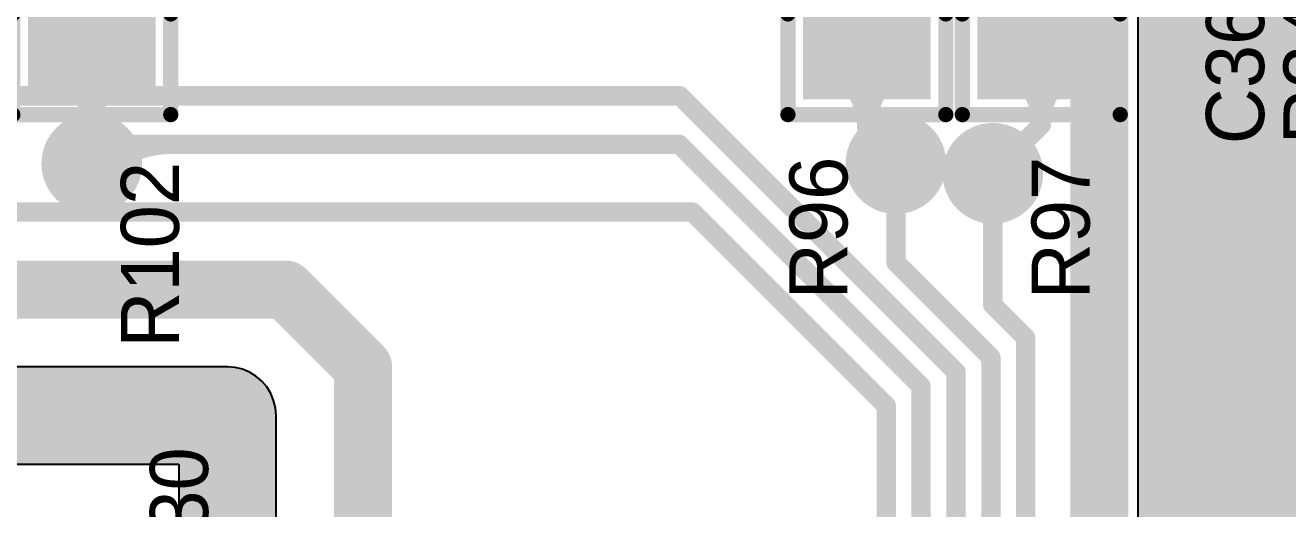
# Model space of a CAD drawing. Header units: millimetres. Extents: x 3.32 to 12.49, y 5.66 to 10.73.
# Drawn here: x 5.053 to 5.704, y 8.051 to 8.3 of the extents above; entities that cross this region are included whole.
import ezdxf

# ---------------------------------------------------------------- set-up
doc = ezdxf.new("R2010")
doc.units = ezdxf.units.MM
doc.header["$MEASUREMENT"] = 0
for name, color, linetype in [('BottomLayer', 5, 'Continuous'), ('InternalPlane1', 76, 'Continuous'), ('InternalPlane2', 16, 'Continuous'), ('MultiLayer', 9, 'Continuous'), ('TopLayer', 1, 'Continuous'), ('TopOverlay', 2, 'Continuous'), ('TopPaste', 8, 'Continuous'), ('TopSolder', 216, 'Continuous'), ('ViaHoleLayer', 16, 'Continuous')]:
    doc.layers.add(name, color=color, linetype=linetype)

# ---------------------------------------------------------------- blocks, each defined once
blk = doc.blocks.new('0805_R_168')
at = {"layer": 'TopLayer'}
for points in [[(-0.05787, -0.02894), (-0.0122, -0.02894), (-0.05787, 0.02894), (-0.0122, 0.02894)], [(0.0122, -0.02894), (0.05787, -0.02894), (0.0122, 0.02894), (0.05787, 0.02894)]]:
    blk.add_solid(points, dxfattribs=at)
at = {"layer": 'TopOverlay', "const_width": 0.00787}
for points in [[(-0.06968, -0.04075), (-0.06968, 0.04075)], [(-0.01772, 0.04075), (-0.06968, 0.04075)], [(0.06968, 0.04075), (0.01772, 0.04075)], [(0.06968, -0.04075), (0.06968, 0.04075)], [(-0.01772, -0.04075), (-0.06968, -0.04075)], [(0.06968, -0.04075), (0.01772, -0.04075)]]:
    blk.add_lwpolyline(points, dxfattribs=at)
at = {"layer": 'TopOverlay', "const_width": 0.00394}
for points in [[(-0.07165, 0.04075, 1), (-0.06772, 0.04075, 1)], [(-0.07165, 0.04075, 1), (-0.06772, 0.04075, 1)], [(-0.01969, 0.04075, 1), (-0.01575, 0.04075, 1)], [(0.01575, 0.04075, 1), (0.01969, 0.04075, 1)], [(0.06772, 0.04075, 1), (0.07165, 0.04075, 1)], [(0.06772, 0.04075, 1), (0.07165, 0.04075, 1)], [(-0.07165, -0.04075, 1), (-0.06772, -0.04075, 1)], [(-0.07165, -0.04075, 1), (-0.06772, -0.04075, 1)], [(-0.01969, -0.04075, 1), (-0.01575, -0.04075, 1)], [(0.01575, -0.04075, 1), (0.01969, -0.04075, 1)], [(0.06772, -0.04075, 1), (0.07165, -0.04075, 1)], [(0.06772, -0.04075, 1), (0.07165, -0.04075, 1)]]:
    blk.add_lwpolyline(points, format="xyb", close=True, dxfattribs=at)
at = {"layer": 'TopPaste'}
for points in [[(-0.05787, -0.02894), (-0.0122, -0.02894), (-0.05787, 0.02894), (-0.0122, 0.02894)], [(0.0122, -0.02894), (0.05787, -0.02894), (0.0122, 0.02894), (0.05787, 0.02894)]]:
    blk.add_solid(points, dxfattribs=at)
at = {"layer": 'TopSolder'}
for points in [[(-0.06187, -0.03294), (-0.0082, -0.03294), (-0.06187, 0.03294), (-0.0082, 0.03294)], [(0.0082, -0.03294), (0.06187, -0.03294), (0.0082, 0.03294), (0.06187, 0.03294)]]:
    blk.add_solid(points, dxfattribs=at)
blk = doc.blocks.new('0805_R_173')
at = {"layer": 'TopLayer'}
for points in [[(-0.05787, -0.02894), (-0.0122, -0.02894), (-0.05787, 0.02894), (-0.0122, 0.02894)], [(0.0122, -0.02894), (0.05787, -0.02894), (0.0122, 0.02894), (0.05787, 0.02894)]]:
    blk.add_solid(points, dxfattribs=at)
at = {"layer": 'TopOverlay', "const_width": 0.00787}
for points in [[(-0.06968, -0.04075), (-0.06968, 0.04075)], [(-0.01772, 0.04075), (-0.06968, 0.04075)], [(0.06968, 0.04075), (0.01772, 0.04075)], [(0.06968, -0.04075), (0.06968, 0.04075)], [(-0.01772, -0.04075), (-0.06968, -0.04075)], [(0.06968, -0.04075), (0.01772, -0.04075)]]:
    blk.add_lwpolyline(points, dxfattribs=at)
at = {"layer": 'TopOverlay', "const_width": 0.00394}
for points in [[(-0.07165, 0.04075, 1), (-0.06772, 0.04075, 1)], [(-0.07165, 0.04075, 1), (-0.06772, 0.04075, 1)], [(-0.01969, 0.04075, 1), (-0.01575, 0.04075, 1)], [(0.01575, 0.04075, 1), (0.01969, 0.04075, 1)], [(0.06772, 0.04075, 1), (0.07165, 0.04075, 1)], [(0.06772, 0.04075, 1), (0.07165, 0.04075, 1)], [(-0.07165, -0.04075, 1), (-0.06772, -0.04075, 1)], [(-0.07165, -0.04075, 1), (-0.06772, -0.04075, 1)], [(-0.01969, -0.04075, 1), (-0.01575, -0.04075, 1)], [(0.01575, -0.04075, 1), (0.01969, -0.04075, 1)], [(0.06772, -0.04075, 1), (0.07165, -0.04075, 1)], [(0.06772, -0.04075, 1), (0.07165, -0.04075, 1)]]:
    blk.add_lwpolyline(points, format="xyb", close=True, dxfattribs=at)
at = {"layer": 'TopPaste'}
for points in [[(-0.05787, -0.02894), (-0.0122, -0.02894), (-0.05787, 0.02894), (-0.0122, 0.02894)], [(0.0122, -0.02894), (0.05787, -0.02894), (0.0122, 0.02894), (0.05787, 0.02894)]]:
    blk.add_solid(points, dxfattribs=at)
at = {"layer": 'TopSolder'}
for points in [[(-0.06187, -0.03294), (-0.0082, -0.03294), (-0.06187, 0.03294), (-0.0082, 0.03294)], [(0.0082, -0.03294), (0.06187, -0.03294), (0.0082, 0.03294), (0.06187, 0.03294)]]:
    blk.add_solid(points, dxfattribs=at)
blk = doc.blocks.new('0805_R_174')
at = {"layer": 'TopLayer'}
for points in [[(-0.05787, -0.02894), (-0.0122, -0.02894), (-0.05787, 0.02894), (-0.0122, 0.02894)], [(0.0122, -0.02894), (0.05787, -0.02894), (0.0122, 0.02894), (0.05787, 0.02894)]]:
    blk.add_solid(points, dxfattribs=at)
at = {"layer": 'TopOverlay', "const_width": 0.00787}
for points in [[(-0.06968, 0.04075), (-0.06968, -0.04075)], [(-0.06968, 0.04075), (-0.01772, 0.04075)], [(0.01772, 0.04075), (0.06968, 0.04075)], [(0.06968, 0.04075), (0.06968, -0.04075)], [(-0.06968, -0.04075), (-0.01772, -0.04075)], [(0.01772, -0.04075), (0.06968, -0.04075)]]:
    blk.add_lwpolyline(points, dxfattribs=at)
at = {"layer": 'TopOverlay', "const_width": 0.00394}
for points in [[(-0.07165, 0.04075, 1), (-0.06772, 0.04075, 1)], [(-0.07165, 0.04075, 1), (-0.06772, 0.04075, 1)], [(-0.01969, 0.04075, 1), (-0.01575, 0.04075, 1)], [(0.01575, 0.04075, 1), (0.01969, 0.04075, 1)], [(0.06772, 0.04075, 1), (0.07165, 0.04075, 1)], [(0.06772, 0.04075, 1), (0.07165, 0.04075, 1)], [(-0.07165, -0.04075, 1), (-0.06772, -0.04075, 1)], [(-0.07165, -0.04075, 1), (-0.06772, -0.04075, 1)], [(-0.01969, -0.04075, 1), (-0.01575, -0.04075, 1)], [(0.01575, -0.04075, 1), (0.01969, -0.04075, 1)], [(0.06772, -0.04075, 1), (0.07165, -0.04075, 1)], [(0.06772, -0.04075, 1), (0.07165, -0.04075, 1)]]:
    blk.add_lwpolyline(points, format="xyb", close=True, dxfattribs=at)
at = {"layer": 'TopPaste'}
for points in [[(-0.05787, -0.02894), (-0.0122, -0.02894), (-0.05787, 0.02894), (-0.0122, 0.02894)], [(0.0122, -0.02894), (0.05787, -0.02894), (0.0122, 0.02894), (0.05787, 0.02894)]]:
    blk.add_solid(points, dxfattribs=at)
at = {"layer": 'TopSolder'}
for points in [[(-0.06187, -0.03294), (-0.0082, -0.03294), (-0.06187, 0.03294), (-0.0082, 0.03294)], [(0.0082, -0.03294), (0.06187, -0.03294), (0.0082, 0.03294), (0.06187, 0.03294)]]:
    blk.add_solid(points, dxfattribs=at)

msp = doc.modelspace()

# ---------------------------------------------------------------- linework, layer by layer
at = {"layer": 'BottomLayer'}
for points, const_width in [([(5.60701, 7.79866), (5.60701, 8.3593)], 0.03), ([(4.98201, 8.26366), (5.39055, 8.26366)], 0.01), ([(5.39055, 8.26366), (5.53301, 8.12121)], 0.01), ([(5.08701, 8.22866), (5.09701, 8.23866)], 0.01), ([(5.09701, 8.23866), (5.3901, 8.23866)], 0.01), ([(5.3901, 8.23866), (5.51501, 8.11375)], 0.01), ([(5.50201, 8.17766), (5.50201, 8.22866)], 0.01), ([(5.55201, 8.15566), (5.55201, 8.22366)], 0.01), ([(5.02201, 8.20366), (5.39701, 8.20366)], 0.01), ([(5.39701, 8.20366), (5.49701, 8.10366)], 0.01), ([(4.88201, 8.16366), (5.18701, 8.16366)], 0.03), ([(5.18701, 8.16366), (5.22701, 8.12366)], 0.03), ([(5.50201, 8.17766), (5.55101, 8.12866)], 0.01), ([(5.55201, 8.15566), (5.56901, 8.13866)], 0.01), ([(5.22701, 7.84366), (5.22701, 8.12366)], 0.03), ([(5.56901, 7.64666), (5.56901, 8.13866)], 0.01), ([(5.55101, 7.63921), (5.55101, 8.12866)], 0.01), ([(5.53301, 7.61966), (5.53301, 8.12121)], 0.01), ([(5.51501, 7.50657), (5.51501, 8.11375)], 0.01), ([(5.49701, 7.49912), (5.49701, 8.10366)], 0.01)]:
    msp.add_lwpolyline(points, dxfattribs=dict(at, const_width=const_width))
for points, const_width in [([(5.38805, 8.26366, 1), (5.39305, 8.26366, 1)], 0.005), ([(5.38805, 8.26366, 1), (5.39305, 8.26366, 1)], 0.005), ([(5.09451, 8.23866, 1), (5.09951, 8.23866, 1)], 0.005), ([(5.09451, 8.23866, 1), (5.09951, 8.23866, 1)], 0.005), ([(5.10141, 8.23866, 1), (5.10641, 8.23866, 1)], 0.005), ([(5.12555, 8.23866, 1), (5.13055, 8.23866, 1)], 0.005), ([(5.3876, 8.23866, 1), (5.3926, 8.23866, 1)], 0.005), ([(5.3876, 8.23866, 1), (5.3926, 8.23866, 1)], 0.005), ([(5.08101, 8.22866, 1), (5.09301, 8.22866, 1)], 0.012), ([(5.08239, 8.23078, 1), (5.08739, 8.23078, 1)], 0.005), ([(5.49601, 8.22866, 1), (5.50801, 8.22866, 1)], 0.012), ([(5.54601, 8.22366, 1), (5.55801, 8.22366, 1)], 0.012), ([(5.08451, 8.22866, 1), (5.08951, 8.22866, 1)], 0.005), ([(5.49951, 8.22866, 1), (5.50451, 8.22866, 1)], 0.005), ([(5.08946, 8.22371, 1), (5.09446, 8.22371, 1)], 0.005), ([(5.49456, 8.22371, 1), (5.49956, 8.22371, 1)], 0.005), ([(5.50446, 8.22371, 1), (5.50946, 8.22371, 1)], 0.005), ([(5.54456, 8.21871, 1), (5.54956, 8.21871, 1)], 0.005), ([(5.54951, 8.22366, 1), (5.55451, 8.22366, 1)], 0.005), ([(5.55446, 8.21871, 1), (5.55946, 8.21871, 1)], 0.005), ([(5.49951, 8.21176, 1), (5.50451, 8.21176, 1)], 0.005), ([(5.49951, 8.21176, 1), (5.50451, 8.21176, 1)], 0.005), ([(5.54951, 8.20676, 1), (5.55451, 8.20676, 1)], 0.005), ([(5.54951, 8.20676, 1), (5.55451, 8.20676, 1)], 0.005), ([(5.39451, 8.20366, 1), (5.39951, 8.20366, 1)], 0.005), ([(5.39451, 8.20366, 1), (5.39951, 8.20366, 1)], 0.005), ([(5.17951, 8.16366, 1), (5.19451, 8.16366, 1)], 0.015), ([(5.17951, 8.16366, 1), (5.19451, 8.16366, 1)], 0.015), ([(5.49951, 8.17766, 1), (5.50451, 8.17766, 1)], 0.005), ([(5.49951, 8.17766, 1), (5.50451, 8.17766, 1)], 0.005), ([(5.54951, 8.15566, 1), (5.55451, 8.15566, 1)], 0.005), ([(5.54951, 8.15566, 1), (5.55451, 8.15566, 1)], 0.005), ([(5.21951, 8.12366, 1), (5.23451, 8.12366, 1)], 0.015), ([(5.21951, 8.12366, 1), (5.23451, 8.12366, 1)], 0.015), ([(5.56651, 8.13866, 1), (5.57151, 8.13866, 1)], 0.005), ([(5.56651, 8.13866, 1), (5.57151, 8.13866, 1)], 0.005), ([(5.54851, 8.12866, 1), (5.55351, 8.12866, 1)], 0.005), ([(5.54851, 8.12866, 1), (5.55351, 8.12866, 1)], 0.005), ([(5.53051, 8.12121, 1), (5.53551, 8.12121, 1)], 0.005), ([(5.53051, 8.12121, 1), (5.53551, 8.12121, 1)], 0.005), ([(5.51251, 8.11375, 1), (5.51751, 8.11375, 1)], 0.005), ([(5.51251, 8.11375, 1), (5.51751, 8.11375, 1)], 0.005), ([(5.49451, 8.10366, 1), (5.49951, 8.10366, 1)], 0.005), ([(5.49451, 8.10366, 1), (5.49951, 8.10366, 1)], 0.005)]:
    msp.add_lwpolyline(points, format="xyb", close=True, dxfattribs=dict(at, const_width=const_width))
at = {"layer": 'BottomLayer', "const_width": 0.01}
for points in [[(5.08489, 8.23078, -0.198912), (5.10391, 8.23866)], [(5.09196, 8.22371, -0.198912), (5.12805, 8.23866)], [(5.49706, 8.22371, -0.198912), (5.50201, 8.21176)], [(5.50201, 8.21176, -0.198912), (5.50696, 8.22371)], [(5.54706, 8.21871, -0.198912), (5.55201, 8.20676)], [(5.55201, 8.20676, -0.198912), (5.55696, 8.21871)]]:
    msp.add_lwpolyline(points, format="xyb", dxfattribs=at)
at = {"layer": 'InternalPlane1'}
for p, q in [((5.62693, 8.54358), (5.62693, 7.85866)), ((5.15701, 8.12374), (4.6124, 8.12374)), ((5.16093, 8.12343), (5.15701, 8.12374)), ((5.16476, 8.12251), (5.16093, 8.12343)), ((5.16839, 8.12101), (5.16476, 8.12251)), ((5.17175, 8.11895), (5.16839, 8.12101)), ((5.17474, 8.11639), (5.17175, 8.11895)), ((5.1773, 8.1134), (5.17474, 8.11639)), ((5.17935, 8.11005), (5.1773, 8.1134)), ((5.18086, 8.10641), (5.17935, 8.11005)), ((5.18178, 8.10258), (5.18086, 8.10641)), ((5.18209, 8.09866), (5.18178, 8.10258)), ((5.18209, 8.01866), (5.18209, 8.09866)), ((4.60201, 8.07358), (5.13193, 8.07358)), ((5.13193, 8.07358), (5.13193, 8.01866))]:
    msp.add_line(p, q, dxfattribs=at)
for points, const_width in [([(5.67701, 7.85866), (5.67701, 9.84252)], 0.1), ([(4.60201, 8.09866), (5.15701, 8.09866)], 0.05), ([(5.15701, 8.01866), (5.15701, 8.09866)], 0.05)]:
    msp.add_lwpolyline(points, dxfattribs=dict(at, const_width=const_width))
for points, const_width in [([(5.07401, 8.22866, 1), (5.10001, 8.22866, 1)], 0.026), ([(5.48901, 8.22866, 1), (5.51501, 8.22866, 1)], 0.026), ([(5.53901, 8.22366, 1), (5.56501, 8.22366, 1)], 0.026), ([(5.14451, 8.09866, 1), (5.16951, 8.09866, 1)], 0.025), ([(5.14451, 8.09866, 1), (5.16951, 8.09866, 1)], 0.025)]:
    msp.add_lwpolyline(points, format="xyb", close=True, dxfattribs=dict(at, const_width=const_width))
at = {"layer": 'InternalPlane2'}
for p, q in [((5.62693, 8.54358), (5.62693, 7.85866)), ((5.15701, 8.12374), (4.6124, 8.12374)), ((5.16093, 8.12343), (5.15701, 8.12374)), ((5.16476, 8.12251), (5.16093, 8.12343)), ((5.16839, 8.12101), (5.16476, 8.12251)), ((5.17175, 8.11895), (5.16839, 8.12101)), ((5.17474, 8.11639), (5.17175, 8.11895)), ((5.1773, 8.1134), (5.17474, 8.11639)), ((5.17935, 8.11005), (5.1773, 8.1134)), ((5.18086, 8.10641), (5.17935, 8.11005)), ((5.18178, 8.10258), (5.18086, 8.10641)), ((5.18209, 8.09866), (5.18178, 8.10258)), ((5.18209, 8.01866), (5.18209, 8.09866)), ((4.60201, 8.07358), (5.13193, 8.07358)), ((5.13193, 8.07358), (5.13193, 8.01866))]:
    msp.add_line(p, q, dxfattribs=at)
for points, const_width in [([(5.67701, 7.85866), (5.67701, 9.84252)], 0.1), ([(4.60201, 8.09866), (5.15701, 8.09866)], 0.05), ([(5.15701, 8.01866), (5.15701, 8.09866)], 0.05)]:
    msp.add_lwpolyline(points, dxfattribs=dict(at, const_width=const_width))
for points, const_width in [([(5.07401, 8.22866, 1), (5.10001, 8.22866, 1)], 0.026), ([(5.48901, 8.22866, 1), (5.51501, 8.22866, 1)], 0.026), ([(5.53901, 8.22366, 1), (5.56501, 8.22366, 1)], 0.026), ([(5.14451, 8.09866, 1), (5.16951, 8.09866, 1)], 0.025), ([(5.14451, 8.09866, 1), (5.16951, 8.09866, 1)], 0.025)]:
    msp.add_lwpolyline(points, format="xyb", close=True, dxfattribs=dict(at, const_width=const_width))
at = {"layer": 'MultiLayer', "const_width": 0.012}
for points in [[(5.08101, 8.22866, 1), (5.09301, 8.22866, 1)], [(5.49601, 8.22866, 1), (5.50801, 8.22866, 1)], [(5.54601, 8.22366, 1), (5.55801, 8.22366, 1)]]:
    msp.add_lwpolyline(points, format="xyb", close=True, dxfattribs=at)
at = {"layer": 'TopLayer', "const_width": 0.01}
for points in [[(5.08701, 8.22866), (5.08701, 8.28862)], [(5.48701, 8.24366), (5.48701, 8.28862)], [(5.57701, 8.24866), (5.57701, 8.28862)], [(5.48701, 8.24366), (5.50201, 8.22866)], [(5.55201, 8.22366), (5.57701, 8.24866)]]:
    msp.add_lwpolyline(points, dxfattribs=at)
at = {"layer": 'TopLayer'}
for points, const_width in [([(5.08451, 8.28862, 1), (5.08951, 8.28862, 1)], 0.005), ([(5.48451, 8.28862, 1), (5.48951, 8.28862, 1)], 0.005), ([(5.57451, 8.28862, 1), (5.57951, 8.28862, 1)], 0.005), ([(5.0719, 8.27601, 1), (5.0769, 8.27601, 1)], 0.005), ([(5.09712, 8.27601, 1), (5.10212, 8.27601, 1)], 0.005), ([(5.4719, 8.27601, 1), (5.4769, 8.27601, 1)], 0.005), ([(5.49712, 8.27601, 1), (5.50212, 8.27601, 1)], 0.005), ([(5.5626, 8.27535, 1), (5.5676, 8.27535, 1)], 0.005), ([(5.58642, 8.27535, 1), (5.59142, 8.27535, 1)], 0.005), ([(5.08451, 8.24557, 1), (5.08951, 8.24557, 1)], 0.005), ([(5.08451, 8.24557, 1), (5.08951, 8.24557, 1)], 0.005), ([(5.08451, 8.24556, 1), (5.08951, 8.24556, 1)], 0.005), ([(5.08451, 8.24556, 1), (5.08951, 8.24556, 1)], 0.005), ([(5.48451, 8.24557, 1), (5.48951, 8.24557, 1)], 0.005), ([(5.48451, 8.24557, 1), (5.48951, 8.24557, 1)], 0.005), ([(5.48451, 8.24366, 1), (5.48951, 8.24366, 1)], 0.005), ([(5.48451, 8.24366, 1), (5.48951, 8.24366, 1)], 0.005), ([(5.57451, 8.24866, 1), (5.57951, 8.24866, 1)], 0.005), ([(5.57451, 8.24866, 1), (5.57951, 8.24866, 1)], 0.005), ([(5.57451, 8.24866, 1), (5.57951, 8.24866, 1)], 0.005), ([(5.57451, 8.24866, 1), (5.57951, 8.24866, 1)], 0.005), ([(5.48756, 8.24061, 1), (5.49256, 8.24061, 1)], 0.005), ([(5.48756, 8.24061, 1), (5.49256, 8.24061, 1)], 0.005), ([(5.08101, 8.22866, 1), (5.09301, 8.22866, 1)], 0.012), ([(5.07956, 8.23361, 1), (5.08456, 8.23361, 1)], 0.005), ([(5.08946, 8.23361, 1), (5.09446, 8.23361, 1)], 0.005), ([(5.49601, 8.22866, 1), (5.50801, 8.22866, 1)], 0.012), ([(5.49951, 8.23566, 1), (5.50451, 8.23566, 1)], 0.005), ([(5.54601, 8.22366, 1), (5.55801, 8.22366, 1)], 0.012), ([(5.54951, 8.23066, 1), (5.55451, 8.23066, 1)], 0.005), ([(5.56146, 8.23561, 1), (5.56646, 8.23561, 1)], 0.005), ([(5.56146, 8.23561, 1), (5.56646, 8.23561, 1)], 0.005), ([(5.08451, 8.22866, 1), (5.08951, 8.22866, 1)], 0.005), ([(5.49251, 8.22866, 1), (5.49751, 8.22866, 1)], 0.005), ([(5.49951, 8.22866, 1), (5.50451, 8.22866, 1)], 0.005), ([(5.54951, 8.22366, 1), (5.55451, 8.22366, 1)], 0.005), ([(5.55651, 8.22366, 1), (5.56151, 8.22366, 1)], 0.005)]:
    msp.add_lwpolyline(points, format="xyb", close=True, dxfattribs=dict(at, const_width=const_width))
at = {"layer": 'TopLayer', "const_width": 0.01}
for points in [[(5.0744, 8.27601, -0.198912), (5.08701, 8.24557)], [(5.08701, 8.24557, -0.198912), (5.09962, 8.27601)], [(5.4744, 8.27601, -0.198912), (5.48701, 8.24557)], [(5.48701, 8.24557, -0.198912), (5.49962, 8.27601)], [(5.5651, 8.27535, -0.213035), (5.57701, 8.24866)], [(5.57701, 8.24866, -0.213035), (5.58892, 8.27535)], [(5.08701, 8.24556, -0.198912), (5.08206, 8.23361)], [(5.09196, 8.23361, -0.198912), (5.08701, 8.24556)], [(5.50201, 8.23566, -0.198912), (5.49006, 8.24061)], [(5.49006, 8.24061, -0.198912), (5.49501, 8.22866)], [(5.56396, 8.23561, -0.198912), (5.55201, 8.23066)], [(5.55901, 8.22366, -0.198912), (5.56396, 8.23561)]]:
    msp.add_lwpolyline(points, format="xyb", dxfattribs=at)
at = {"layer": 'ViaHoleLayer', "const_width": 0.006}
for points in [[(5.08401, 8.22866, 1), (5.09001, 8.22866, 1)], [(5.49901, 8.22866, 1), (5.50501, 8.22866, 1)], [(5.54901, 8.22366, 1), (5.55501, 8.22366, 1)]]:
    msp.add_lwpolyline(points, format="xyb", close=True, dxfattribs=at)

# ---------------------------------------------------------------- block references
for name, p, rotation in [('0805_R_168', (5.08701, 8.32366), 270), ('0805_R_174', (5.48701, 8.32366), 90), ('0805_R_173', (5.57701, 8.32366), 270)]:
    msp.add_blockref(name, p, dxfattribs=dict(rotation=rotation))

# ---------------------------------------------------------------- texts
at = {"layer": 'TopOverlay'}
for s, p in [('C36_1', (5.69201, 8.23866)), ('R34_1', (5.73201, 8.23866)), ('R96', (5.47701, 8.15866)), ('R97', (5.60201, 8.15866)), ('R102', (5.13201, 8.13366)), ('U30', (5.14701, 8.00866))]:
    msp.add_text(s, height=0.03, rotation=90, dxfattribs=at).set_placement(p)

doc.saveas('drawing.dxf')
